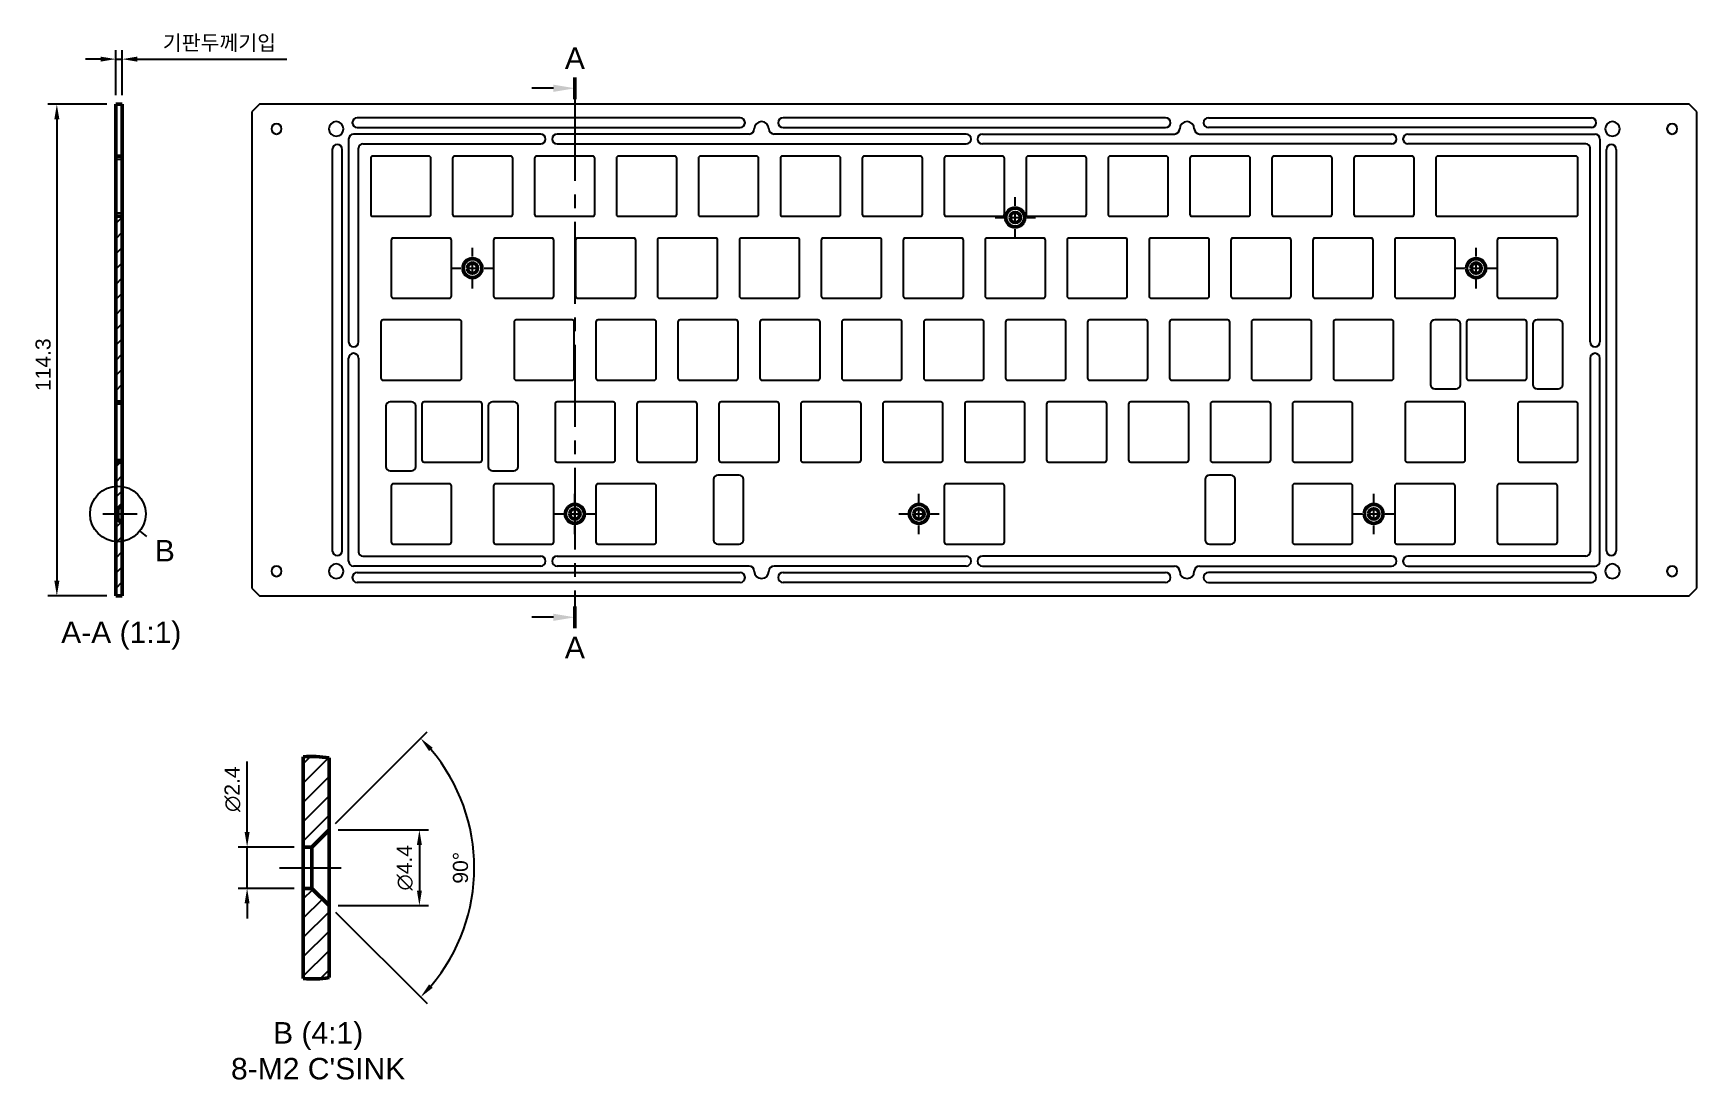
# Model space of a CAD drawing. Extents: x 21 to 408, y 54 to 297.
import ezdxf

# ---------------------------------------------------------------- set-up
doc = ezdxf.new("R2010")
doc.units = 0
doc.header["$MEASUREMENT"] = 0
doc.linetypes.add('CENTER2', pattern=[28.575, 19.05, -3.175, 3.175, -3.175])
doc.layers.get('0').update_dxf_attribs({"linetype": 'CONTINUOUS'})
doc.layers.get('Defpoints').update_dxf_attribs({"linetype": 'CONTINUOUS'})
for name, color, linetype, lineweight in [('Detail Boundary', 7, 'CONTINUOUS', 25), ('FD_Dimensions', 7, 'CONTINUOUS', 25), ('Hatching', 7, 'CONTINUOUS', 25), ('Section Lines', 7, 'CENTER2', 25), ('Smart Centers', 7, 'CENTER2', 25), ('View Labels', 7, 'CONTINUOUS', 25), ('Visible', 7, 'CONTINUOUS', 50), ('Visible Narrow', 7, 'CONTINUOUS', 25)]:
    doc.layers.add(name, color=color, linetype=linetype, lineweight=lineweight)
doc.styles.get("Standard").update_dxf_attribs({"font": 'ARIAL.TTF'})
doc.dimstyles.new('Dim-ISO-25', dxfattribs={"dimtxt": 3.5, "dimasz": 3.5, "dimexe": 2.1, "dimexo": 2.1, "dimgap": 1.4, "dimtad": 1, "dimdsep": 46, "dimtxsty": 'Standard', "dimcen": 0, "dimazin": 2, "dimtp": 0.1, "dimtm": 0.1, "dimtfac": 0.714286, "dimtmove": 0, "dimatfit": 3, "dimfxl": 1, "dimarcsym": 0})

# ---------------------------------------------------------------- blocks, each defined once
blk = doc.blocks.new('*U2')
at = {"layer": 'Smart Centers', "color": 0, "ltscale": 0.75, "transparency": 16777216}
for p, q in [((0, 2.68), (0, 4.7)), ((-4.7, 0), (-2.68, 0)), ((2.68, 0), (4.7, 0)), ((0, -4.7), (0, -2.68))]:
    blk.add_line(p, q, dxfattribs=at)
at = {"layer": 'Smart Centers', "color": 0, "linetype": 'Continuous', "ltscale": 0.75, "transparency": 16777216}
for p, q in [((-0.89, 0), (0.89, 0)), ((0, -0.89), (0, 0.89))]:
    blk.add_line(p, q, dxfattribs=at)
blk = doc.blocks.new('*U5')
at = {"layer": 'Smart Centers', "color": 0, "ltscale": 0.75, "transparency": 16777216}
blk.add_line((-4, 0), (4, 0), dxfattribs=at)
blk = doc.blocks.new('*D9')
at = {"layer": 'Defpoints', "color": 0, "transparency": 16777216}
for p in [(42.09, 290.95), (40.59, 280.45), (42.09, 280.45)]:
    blk.add_point(p, dxfattribs=at)
at = {"layer": 'FD_Dimensions', "color": 0, "lineweight": -2, "transparency": 16777216}
for p, q in [((37.09, 290.95), (33.59, 290.95)), ((40.59, 282.55), (40.59, 293.05)), ((40.59, 290.95), (42.09, 290.95)), ((42.09, 282.55), (42.09, 293.05)), ((45.59, 290.95), (80.34, 290.95))]:
    blk.add_line(p, q, dxfattribs=at)
at = {"layer": 'FD_Dimensions', "color": 0, "transparency": 16777216}
for points in [[(37.09, 291.53), (37.09, 290.37), (40.59, 290.95)], [(45.59, 291.53), (45.59, 290.37), (42.09, 290.95)]]:
    blk.add_solid(points, dxfattribs=at)
at = {"layer": 'FD_Dimensions', "color": 0, "transparency": 16777216, "insert": (64.71, 294.58), "char_height": 3.5, "attachment_point": 5}
blk.add_mtext('{\\fArial Unicode MS|b0|i0|c129|p0;기판두께기입}', dxfattribs=at)
blk = doc.blocks.new('*D10')
at = {"layer": 'Defpoints', "color": 0, "transparency": 16777216}
for p in [(40.59, 280.45), (26.9, 166.15), (40.59, 166.15)]:
    blk.add_point(p, dxfattribs=at)
at = {"layer": 'FD_Dimensions', "color": 0, "lineweight": -2, "transparency": 16777216}
for p, q in [((38.49, 280.45), (24.8, 280.45)), ((26.9, 276.95), (26.9, 169.65)), ((38.49, 166.15), (24.8, 166.15))]:
    blk.add_line(p, q, dxfattribs=at)
at = {"layer": 'FD_Dimensions', "color": 0, "transparency": 16777216}
for points in [[(26.32, 276.95), (27.49, 276.95), (26.9, 280.45)], [(26.32, 169.65), (27.49, 169.65), (26.9, 166.15)]]:
    blk.add_solid(points, dxfattribs=at)
at = {"layer": 'FD_Dimensions', "color": 0, "transparency": 16777216, "insert": (23.72, 219.9), "char_height": 3.5, "attachment_point": 5, "rotation": 90}
blk.add_mtext('114.3', dxfattribs=at)
blk = doc.blocks.new('*U11')
at = {"layer": 'Smart Centers', "color": 0, "ltscale": 0.75, "transparency": 16777216}
blk.add_line((-9.5, 0), (6.74, 0), dxfattribs=at)
blk = doc.blocks.new('*D16')
at = {"layer": 'Defpoints', "color": 0, "transparency": 16777216}
for p in [(71.14, 107.73), (84.2, 107.73), (84.2, 98.13)]:
    blk.add_point(p, dxfattribs=at)
at = {"layer": 'FD_Dimensions', "color": 0, "lineweight": -2, "transparency": 16777216}
for p, q in [((71.14, 111.23), (71.14, 127.65)), ((82.1, 107.73), (69.04, 107.73)), ((71.14, 98.13), (71.14, 107.73)), ((82.1, 98.13), (69.04, 98.13)), ((71.14, 94.63), (71.14, 91.13))]:
    blk.add_line(p, q, dxfattribs=at)
at = {"layer": 'FD_Dimensions', "color": 0, "transparency": 16777216}
for points in [[(70.56, 111.23), (71.72, 111.23), (71.14, 107.73)], [(70.56, 94.63), (71.72, 94.63), (71.14, 98.13)]]:
    blk.add_solid(points, dxfattribs=at)
at = {"layer": 'FD_Dimensions', "color": 0, "transparency": 16777216, "insert": (67.75, 121.19), "char_height": 3.5, "attachment_point": 5, "rotation": 90}
blk.add_mtext('∅2.4', dxfattribs=at)
blk = doc.blocks.new('*D17')
at = {"layer": 'Defpoints', "color": 0, "transparency": 16777216}
for p in [(90.2, 111.73), (90.2, 94.13), (111.2, 94.13)]:
    blk.add_point(p, dxfattribs=at)
at = {"layer": 'FD_Dimensions', "color": 0, "lineweight": -2, "transparency": 16777216}
for p, q in [((92.3, 111.73), (113.3, 111.73)), ((111.2, 108.23), (111.2, 97.63)), ((92.3, 94.13), (113.3, 94.13))]:
    blk.add_line(p, q, dxfattribs=at)
at = {"layer": 'FD_Dimensions', "color": 0, "transparency": 16777216}
for points in [[(110.62, 108.23), (111.78, 108.23), (111.2, 111.73)], [(110.62, 97.63), (111.78, 97.63), (111.2, 94.13)]]:
    blk.add_solid(points, dxfattribs=at)
at = {"layer": 'FD_Dimensions', "color": 0, "transparency": 16777216, "insert": (107.81, 102.93), "char_height": 3.5, "attachment_point": 5, "rotation": 90}
blk.add_mtext('∅4.4', dxfattribs=at)
blk = doc.blocks.new('*D18')
at = {"layer": 'Defpoints', "color": 0, "transparency": 16777216}
for p in [(90.2, 111.73), (86.2, 107.73), (86.2, 98.13), (90.2, 94.13), (122.51, 91.91)]:
    blk.add_point(p, dxfattribs=at)
at = {"layer": 'FD_Dimensions', "color": 0, "lineweight": -2, "transparency": 16777216}
for p, q in [((91.69, 113.21), (112.98, 134.51)), ((91.69, 92.64), (112.98, 71.35))]:
    blk.add_line(p, q, dxfattribs=at)
blk.add_arc((81.4, 102.93), 42.56, 319.7135, 40.2865, dxfattribs=at)
at = {"layer": 'FD_Dimensions', "color": 0, "transparency": 16777216}
for points in [[(113.44, 130.05), (114.29, 130.84), (111.49, 133.02)], [(114.29, 75.02), (113.44, 75.81), (111.49, 72.84)]]:
    blk.add_solid(points, dxfattribs=at)
at = {"layer": 'FD_Dimensions', "color": 0, "transparency": 16777216, "insert": (120.77, 102.93), "char_height": 3.5, "attachment_point": 5, "rotation": 90}
blk.add_mtext('90°', dxfattribs=at)

msp = doc.modelspace()

# ---------------------------------------------------------------- hatches: boundary and pattern name
at = {"linetype": 'Continuous'}
h = msp.add_hatch(dxfattribs=at)
h.set_pattern_fill('ANSI31', color=256, scale=20)
h.paths.add_polyline_path([(42.094, 254.402), (40.594, 254.402), (40.594, 244.701), (40.594, 240.701), (40.594, 211.252), (42.094, 211.252), (42.094, 240.701), (42.094, 244.701)])
h = msp.add_hatch(dxfattribs=at)
h.set_pattern_fill('ANSI31', color=256, scale=20)
h.paths.add_polyline_path([(42.094, 197.252), (40.594, 197.252), (40.594, 191.647, -0.0582329), (42.094, 191.589)])
h.paths.add_polyline_path([(42.094, 191.589, 0.0582329), (40.594, 191.647), (40.594, 186.4), (41.094, 186.4), (42.094, 187.4)])
h.paths.add_polyline_path([(42.094, 183), (41.094, 184), (40.594, 184), (40.594, 178.753, 0.0582329), (42.094, 178.812)])
h.paths.add_polyline_path([(42.094, 178.812, -0.0582329), (40.594, 178.753), (40.594, 166.178), (42.094, 166.178)])
at = {"layer": 'Hatching'}
h = msp.add_hatch(dxfattribs=at)
h.set_pattern_fill('ANSI31', color=256, style=0)
h.set_pattern_definition([(45, (3.5572, 24.0045), (-2.245064, 2.245064), [])])
edge = h.paths.add_edge_path(flags=0)
edge.add_line((84.201, 107.729), (86.201, 107.729))
edge.add_line((86.201, 107.729), (90.201, 111.729))
edge.add_line((90.201, 111.729), (90.201, 128.483))
edge.add_ellipse((86.201, 102.929), major_axis=(2, -25.788), ratio=1, start_angle=166.66906, end_angle=180)
edge.add_line((84.201, 128.717), (84.201, 107.729))
edge = h.paths.add_edge_path(flags=0)
edge.add_line((86.201, 98.129), (84.201, 98.129))
edge.add_line((84.201, 98.129), (84.201, 77.14))
edge.add_ellipse((86.201, 102.929), major_axis=(-4, 25.554), ratio=1, start_angle=166.66906, end_angle=180)
edge.add_line((90.201, 77.374), (90.201, 94.129))
edge.add_line((90.201, 94.129), (86.201, 98.129))

# ---------------------------------------------------------------- linework, layer by layer
at = {"color": 0}
for p, q in [((74, 280.452), (72.25, 278.702)), ((72.25, 278.702), (72.25, 167.902)), ((406.45, 280.452), (74, 280.452)), ((408.2, 278.702), (406.45, 280.452)), ((408.2, 167.902), (408.2, 278.702)), ((185.767, 277.327), (96.75, 277.327)), ((96.75, 275.027), (185.767, 275.027)), ((284.683, 277.327), (195.767, 277.327)), ((195.767, 275.027), (284.683, 275.027)), ((294.683, 277.327), (383.7, 277.327)), ((383.7, 275.027), (294.683, 275.027)), ((94.75, 272.377), (94.75, 225.202)), ((139.408, 273.527), (95.9, 273.527)), ((98.05, 271.227), (139.408, 271.227)), ((187.867, 273.527), (143.208, 273.527)), ((143.208, 271.227), (238.325, 271.227)), ((238.325, 273.527), (193.667, 273.527)), ((242.125, 273.527), (286.783, 273.527)), ((337.242, 271.227), (242.125, 271.227)), ((292.583, 273.527), (337.242, 273.527)), ((341.042, 273.527), (384.55, 273.527)), ((382.4, 271.227), (341.042, 271.227)), ((385.7, 272.377), (385.7, 225.202)), ((90.95, 269.952), (90.95, 176.652)), ((93.25, 176.652), (93.25, 269.952)), ((97.05, 225.202), (97.05, 270.227)), ((99.875, 267.902), (99.875, 254.902)), ((113.375, 268.402), (100.375, 268.402)), ((113.875, 254.902), (113.875, 267.902)), ((118.925, 267.902), (118.925, 254.902)), ((132.425, 268.402), (119.425, 268.402)), ((132.925, 254.902), (132.925, 267.902)), ((137.975, 267.902), (137.975, 254.902)), ((151.475, 268.402), (138.475, 268.402)), ((151.975, 254.902), (151.975, 267.902)), ((157.025, 267.902), (157.025, 254.902)), ((170.525, 268.402), (157.525, 268.402)), ((171.025, 254.902), (171.025, 267.902)), ((176.075, 267.902), (176.075, 254.902)), ((189.575, 268.402), (176.575, 268.402)), ((190.075, 254.902), (190.075, 267.902)), ((195.125, 267.902), (195.125, 254.902)), ((208.625, 268.402), (195.625, 268.402)), ((209.125, 254.902), (209.125, 267.902)), ((214.175, 267.902), (214.175, 254.902)), ((227.675, 268.402), (214.675, 268.402)), ((228.175, 254.902), (228.175, 267.902)), ((233.225, 267.902), (233.225, 254.902)), ((246.725, 268.402), (233.725, 268.402)), ((247.225, 254.902), (247.225, 267.902)), ((252.275, 267.902), (252.275, 254.902)), ((265.775, 268.402), (252.775, 268.402)), ((266.275, 254.902), (266.275, 267.902)), ((271.325, 267.902), (271.325, 254.902)), ((284.825, 268.402), (271.825, 268.402)), ((285.325, 254.902), (285.325, 267.902)), ((290.375, 267.902), (290.375, 254.902)), ((303.875, 268.402), (290.875, 268.402)), ((304.375, 254.902), (304.375, 267.902)), ((309.425, 267.902), (309.425, 254.902)), ((322.925, 268.402), (309.925, 268.402)), ((323.425, 254.902), (323.425, 267.902)), ((328.475, 267.902), (328.475, 254.902)), ((341.975, 268.402), (328.975, 268.402)), ((342.475, 254.902), (342.475, 267.902)), ((347.525, 267.902), (347.525, 254.902)), ((380.075, 268.402), (348.025, 268.402)), ((380.575, 254.902), (380.575, 267.902)), ((383.4, 225.202), (383.4, 270.227)), ((387.2, 176.652), (387.2, 269.952)), ((389.5, 269.952), (389.5, 176.652)), ((100.375, 254.402), (113.375, 254.402)), ((119.425, 254.402), (132.425, 254.402)), ((138.475, 254.402), (151.475, 254.402)), ((157.525, 254.402), (170.525, 254.402)), ((176.575, 254.402), (189.575, 254.402)), ((195.625, 254.402), (208.625, 254.402)), ((214.675, 254.402), (227.675, 254.402)), ((233.725, 254.402), (246.725, 254.402)), ((252.775, 254.402), (265.775, 254.402)), ((271.825, 254.402), (284.825, 254.402)), ((290.875, 254.402), (303.875, 254.402)), ((309.925, 254.402), (322.925, 254.402)), ((328.975, 254.402), (341.975, 254.402)), ((348.025, 254.402), (380.075, 254.402)), ((104.637, 248.852), (104.637, 235.852)), ((118.137, 249.352), (105.137, 249.352)), ((118.637, 235.852), (118.637, 248.852)), ((128.45, 248.852), (128.45, 235.852)), ((141.95, 249.352), (128.95, 249.352)), ((142.45, 235.852), (142.45, 248.852)), ((147.5, 248.852), (147.5, 235.852)), ((161, 249.352), (148, 249.352)), ((161.5, 235.852), (161.5, 248.852)), ((166.55, 248.852), (166.55, 235.852)), ((180.05, 249.352), (167.05, 249.352)), ((180.55, 235.852), (180.55, 248.852)), ((185.6, 248.852), (185.6, 235.852)), ((199.1, 249.352), (186.1, 249.352)), ((199.6, 235.852), (199.6, 248.852)), ((204.65, 248.852), (204.65, 235.852)), ((218.15, 249.352), (205.15, 249.352)), ((218.65, 235.852), (218.65, 248.852)), ((223.7, 248.852), (223.7, 235.852)), ((237.2, 249.352), (224.2, 249.352)), ((237.7, 235.852), (237.7, 248.852)), ((242.75, 248.852), (242.75, 235.852)), ((256.25, 249.352), (243.25, 249.352)), ((256.75, 235.852), (256.75, 248.852)), ((261.8, 248.852), (261.8, 235.852)), ((275.3, 249.352), (262.3, 249.352)), ((275.8, 235.852), (275.8, 248.852)), ((280.85, 248.852), (280.85, 235.852)), ((294.35, 249.352), (281.35, 249.352)), ((294.85, 235.852), (294.85, 248.852)), ((299.9, 248.852), (299.9, 235.852)), ((313.4, 249.352), (300.4, 249.352)), ((313.9, 235.852), (313.9, 248.852)), ((318.95, 248.852), (318.95, 235.852)), ((332.45, 249.352), (319.45, 249.352)), ((332.95, 235.852), (332.95, 248.852)), ((338, 248.852), (338, 235.852)), ((351.5, 249.352), (338.5, 249.352)), ((352, 235.852), (352, 248.852)), ((361.812, 248.852), (361.812, 235.852)), ((375.312, 249.352), (362.312, 249.352)), ((375.812, 235.852), (375.812, 248.852)), ((105.137, 235.352), (118.137, 235.352)), ((128.95, 235.352), (141.95, 235.352)), ((148, 235.352), (161, 235.352)), ((167.05, 235.352), (180.05, 235.352)), ((186.1, 235.352), (199.1, 235.352)), ((205.15, 235.352), (218.15, 235.352)), ((224.2, 235.352), (237.2, 235.352)), ((243.25, 235.352), (256.25, 235.352)), ((262.3, 235.352), (275.3, 235.352)), ((281.35, 235.352), (294.35, 235.352)), ((300.4, 235.352), (313.4, 235.352)), ((319.45, 235.352), (332.45, 235.352)), ((338.5, 235.352), (351.5, 235.352)), ((362.312, 235.352), (375.312, 235.352)), ((102.256, 229.802), (102.256, 216.802)), ((120.519, 230.302), (102.756, 230.302)), ((121.019, 216.802), (121.019, 229.802)), ((133.212, 229.802), (133.212, 216.802)), ((146.712, 230.302), (133.712, 230.302)), ((147.212, 216.802), (147.212, 229.802)), ((152.262, 229.802), (152.262, 216.802)), ((165.762, 230.302), (152.762, 230.302)), ((166.262, 216.802), (166.262, 229.802)), ((171.312, 229.802), (171.312, 216.802)), ((184.812, 230.302), (171.812, 230.302)), ((185.312, 216.802), (185.312, 229.802)), ((190.362, 229.802), (190.362, 216.802)), ((203.862, 230.302), (190.862, 230.302)), ((204.362, 216.802), (204.362, 229.802)), ((209.412, 229.802), (209.412, 216.802)), ((222.912, 230.302), (209.912, 230.302)), ((223.412, 216.802), (223.412, 229.802)), ((228.462, 229.802), (228.462, 216.802)), ((241.962, 230.302), (228.962, 230.302)), ((242.462, 216.802), (242.462, 229.802)), ((247.512, 229.802), (247.512, 216.802)), ((261.012, 230.302), (248.012, 230.302)), ((261.512, 216.802), (261.512, 229.802)), ((266.562, 229.802), (266.562, 216.802)), ((280.062, 230.302), (267.062, 230.302)), ((280.562, 216.802), (280.562, 229.802)), ((285.612, 229.802), (285.612, 216.802)), ((299.112, 230.302), (286.112, 230.302)), ((299.612, 216.802), (299.612, 229.802)), ((304.662, 229.802), (304.662, 216.802)), ((318.162, 230.302), (305.162, 230.302)), ((318.662, 216.802), (318.662, 229.802)), ((323.712, 229.802), (323.712, 216.802)), ((337.212, 230.302), (324.212, 230.302)), ((337.712, 216.802), (337.712, 229.802)), ((346.269, 229.302), (346.269, 215.302)), ((352.269, 230.302), (347.269, 230.302)), ((353.269, 215.302), (353.269, 229.302)), ((354.669, 229.802), (354.669, 216.802)), ((368.169, 230.302), (355.169, 230.302)), ((368.669, 216.802), (368.669, 229.802)), ((370.069, 229.302), (370.069, 215.302)), ((376.069, 230.302), (371.069, 230.302)), ((377.069, 215.302), (377.069, 229.302)), ((94.75, 174.227), (94.75, 221.402)), ((97.05, 221.402), (97.05, 176.377)), ((383.4, 221.402), (383.4, 176.377)), ((385.7, 174.227), (385.7, 221.402)), ((102.756, 216.302), (120.519, 216.302)), ((133.712, 216.302), (146.712, 216.302)), ((152.762, 216.302), (165.762, 216.302)), ((171.812, 216.302), (184.812, 216.302)), ((190.862, 216.302), (203.862, 216.302)), ((209.912, 216.302), (222.912, 216.302)), ((228.962, 216.302), (241.962, 216.302)), ((248.012, 216.302), (261.012, 216.302)), ((267.062, 216.302), (280.062, 216.302)), ((286.112, 216.302), (299.112, 216.302)), ((305.162, 216.302), (318.162, 216.302)), ((324.212, 216.302), (337.212, 216.302)), ((347.269, 214.302), (352.269, 214.302)), ((355.169, 216.302), (368.169, 216.302)), ((371.069, 214.302), (376.069, 214.302)), ((103.381, 210.252), (103.381, 196.252)), ((109.381, 211.252), (104.381, 211.252)), ((110.381, 196.252), (110.381, 210.252)), ((111.781, 210.752), (111.781, 197.752)), ((125.281, 211.252), (112.281, 211.252)), ((125.781, 197.752), (125.781, 210.752)), ((127.181, 210.252), (127.181, 196.252)), ((133.181, 211.252), (128.181, 211.252)), ((134.181, 196.252), (134.181, 210.252)), ((142.737, 210.752), (142.737, 197.752)), ((156.237, 211.252), (143.237, 211.252)), ((156.737, 197.752), (156.737, 210.752)), ((161.787, 210.752), (161.787, 197.752)), ((175.287, 211.252), (162.287, 211.252)), ((175.787, 197.752), (175.787, 210.752)), ((180.837, 210.752), (180.837, 197.752)), ((194.337, 211.252), (181.337, 211.252)), ((194.837, 197.752), (194.837, 210.752)), ((199.887, 210.752), (199.887, 197.752)), ((213.387, 211.252), (200.387, 211.252)), ((213.887, 197.752), (213.887, 210.752)), ((218.937, 210.752), (218.937, 197.752)), ((232.437, 211.252), (219.437, 211.252)), ((232.937, 197.752), (232.937, 210.752)), ((237.987, 210.752), (237.987, 197.752)), ((251.487, 211.252), (238.487, 211.252)), ((251.987, 197.752), (251.987, 210.752)), ((257.037, 210.752), (257.037, 197.752)), ((270.537, 211.252), (257.537, 211.252)), ((271.037, 197.752), (271.037, 210.752)), ((276.087, 210.752), (276.087, 197.752)), ((289.587, 211.252), (276.587, 211.252)), ((290.087, 197.752), (290.087, 210.752)), ((295.137, 210.752), (295.137, 197.752)), ((308.637, 211.252), (295.637, 211.252)), ((309.137, 197.752), (309.137, 210.752)), ((314.187, 210.752), (314.187, 197.752)), ((327.687, 211.252), (314.687, 211.252)), ((328.187, 197.752), (328.187, 210.752)), ((340.381, 210.752), (340.381, 197.752)), ((353.881, 211.252), (340.881, 211.252)), ((354.381, 197.752), (354.381, 210.752)), ((366.575, 210.752), (366.575, 197.752)), ((380.075, 211.252), (367.075, 211.252)), ((380.575, 197.752), (380.575, 210.752)), ((104.381, 195.252), (109.381, 195.252)), ((112.281, 197.252), (125.281, 197.252)), ((128.181, 195.252), (133.181, 195.252)), ((143.237, 197.252), (156.237, 197.252)), ((162.287, 197.252), (175.287, 197.252)), ((185.575, 194.202), (180.575, 194.202)), ((181.337, 197.252), (194.337, 197.252)), ((200.387, 197.252), (213.387, 197.252)), ((219.437, 197.252), (232.437, 197.252)), ((238.487, 197.252), (251.487, 197.252)), ((257.537, 197.252), (270.537, 197.252)), ((276.587, 197.252), (289.587, 197.252)), ((299.875, 194.202), (294.875, 194.202)), ((295.637, 197.252), (308.637, 197.252)), ((314.687, 197.252), (327.687, 197.252)), ((340.881, 197.252), (353.881, 197.252)), ((367.075, 197.252), (380.075, 197.252)), ((104.637, 191.702), (104.637, 178.702)), ((118.137, 192.202), (105.137, 192.202)), ((118.637, 178.702), (118.637, 191.702)), ((128.45, 191.702), (128.45, 178.702)), ((141.95, 192.202), (128.95, 192.202)), ((142.45, 178.702), (142.45, 191.702)), ((152.262, 191.702), (152.262, 178.702)), ((165.762, 192.202), (152.762, 192.202)), ((166.262, 178.702), (166.262, 191.702)), ((179.575, 193.202), (179.575, 179.202)), ((186.575, 179.202), (186.575, 193.202)), ((233.225, 191.702), (233.225, 178.702)), ((246.725, 192.202), (233.725, 192.202)), ((247.225, 178.702), (247.225, 191.702)), ((293.875, 193.202), (293.875, 179.202)), ((300.875, 179.202), (300.875, 193.202)), ((314.187, 191.702), (314.187, 178.702)), ((327.687, 192.202), (314.687, 192.202)), ((328.187, 178.702), (328.187, 191.702)), ((338, 191.702), (338, 178.702)), ((351.5, 192.202), (338.5, 192.202)), ((352, 178.702), (352, 191.702)), ((361.812, 191.702), (361.812, 178.702)), ((375.312, 192.202), (362.312, 192.202)), ((375.812, 178.702), (375.812, 191.702)), ((105.137, 178.202), (118.137, 178.202)), ((128.95, 178.202), (141.95, 178.202)), ((152.762, 178.202), (165.762, 178.202)), ((180.575, 178.202), (185.575, 178.202)), ((233.725, 178.202), (246.725, 178.202)), ((294.875, 178.202), (299.875, 178.202)), ((314.687, 178.202), (327.687, 178.202)), ((338.5, 178.202), (351.5, 178.202)), ((362.312, 178.202), (375.312, 178.202)), ((98.05, 175.377), (139.408, 175.377)), ((143.208, 175.377), (238.325, 175.377)), ((337.242, 175.377), (242.125, 175.377)), ((382.4, 175.377), (341.042, 175.377)), ((139.408, 173.077), (95.9, 173.077)), ((96.75, 171.577), (185.767, 171.577)), ((187.867, 173.077), (143.208, 173.077)), ((238.325, 173.077), (193.667, 173.077)), ((195.767, 171.577), (284.683, 171.577)), ((242.125, 173.077), (286.783, 173.077)), ((292.583, 173.077), (337.242, 173.077)), ((383.7, 171.577), (294.683, 171.577)), ((341.042, 173.077), (384.55, 173.077)), ((72.25, 167.902), (74, 166.152)), ((185.767, 169.277), (96.75, 169.277)), ((284.683, 169.277), (195.767, 169.277)), ((294.683, 169.277), (383.7, 169.277)), ((406.45, 166.152), (408.2, 167.902)), ((74, 166.152), (406.45, 166.152))]:
    msp.add_line(p, q, dxfattribs=at)
for centre, radius, start, end in [((77.975, 274.727), 1.2, 90, 270), ((77.975, 274.727), 1.2, 270, 90), ((91.85, 274.727), 1.7, 90, 270), ((91.85, 274.727), 1.7, 270, 90), ((96.75, 276.177), 1.15, 90, 270), ((185.767, 276.177), 1.15, 270, 90), ((187.867, 274.727), 1.2, 270, 0), ((190.767, 274.727), 1.7, 0, 180), ((193.667, 274.727), 1.2, 180, 270), ((195.767, 276.177), 1.15, 90, 270), ((284.683, 276.177), 1.15, 270, 90), ((286.783, 274.727), 1.2, 270, 0), ((289.683, 274.727), 1.7, 0, 180), ((292.583, 274.727), 1.2, 180, 270), ((294.683, 276.177), 1.15, 90, 270), ((383.7, 276.177), 1.15, 270, 90), ((388.6, 274.727), 1.7, 90, 270), ((388.6, 274.727), 1.7, 270, 90), ((402.475, 274.727), 1.2, 90, 270), ((402.475, 274.727), 1.2, 270, 90), ((92.1, 269.952), 1.15, 0, 180), ((95.9, 272.377), 1.15, 90, 180), ((98.05, 270.227), 1, 90, 180), ((139.408, 272.377), 1.15, 270, 90), ((143.208, 272.377), 1.15, 90, 270), ((238.325, 272.377), 1.15, 270, 90), ((242.125, 272.377), 1.15, 90, 270), ((337.242, 272.377), 1.15, 270, 90), ((341.042, 272.377), 1.15, 90, 270), ((382.4, 270.227), 1, 0, 90), ((384.55, 272.377), 1.15, 0, 90), ((388.35, 269.952), 1.15, 0, 180), ((100.375, 267.902), 0.5, 90, 180), ((113.375, 267.902), 0.5, 0, 90), ((119.425, 267.902), 0.5, 90, 180), ((132.425, 267.902), 0.5, 0, 90), ((138.475, 267.902), 0.5, 90, 180), ((151.475, 267.902), 0.5, 0, 90), ((157.525, 267.902), 0.5, 90, 180), ((170.525, 267.902), 0.5, 0, 90), ((176.575, 267.902), 0.5, 90, 180), ((189.575, 267.902), 0.5, 0, 90), ((195.625, 267.902), 0.5, 90, 180), ((208.625, 267.902), 0.5, 0, 90), ((214.675, 267.902), 0.5, 90, 180), ((227.675, 267.902), 0.5, 0, 90), ((233.725, 267.902), 0.5, 90, 180), ((246.725, 267.902), 0.5, 0, 90), ((252.775, 267.902), 0.5, 90, 180), ((265.775, 267.902), 0.5, 0, 90), ((271.825, 267.902), 0.5, 90, 180), ((284.825, 267.902), 0.5, 0, 90), ((290.875, 267.902), 0.5, 90, 180), ((303.875, 267.902), 0.5, 0, 90), ((309.925, 267.902), 0.5, 90, 180), ((322.925, 267.902), 0.5, 0, 90), ((328.975, 267.902), 0.5, 90, 180), ((341.975, 267.902), 0.5, 0, 90), ((348.025, 267.902), 0.5, 90, 180), ((380.075, 267.902), 0.5, 0, 90), ((100.375, 254.902), 0.5, 180, 270), ((113.375, 254.902), 0.5, 270, 0), ((119.425, 254.902), 0.5, 180, 270), ((132.425, 254.902), 0.5, 270, 0), ((138.475, 254.902), 0.5, 180, 270), ((151.475, 254.902), 0.5, 270, 0), ((157.525, 254.902), 0.5, 180, 270), ((170.525, 254.902), 0.5, 270, 0), ((176.575, 254.902), 0.5, 180, 270), ((189.575, 254.902), 0.5, 270, 0), ((195.625, 254.902), 0.5, 180, 270), ((208.625, 254.902), 0.5, 270, 0), ((214.675, 254.902), 0.5, 180, 270), ((227.675, 254.902), 0.5, 270, 0), ((233.725, 254.902), 0.5, 180, 270), ((246.725, 254.902), 0.5, 270, 0), ((252.775, 254.902), 0.5, 180, 270), ((265.775, 254.902), 0.5, 270, 0), ((271.825, 254.902), 0.5, 180, 270), ((284.825, 254.902), 0.5, 270, 0), ((290.875, 254.902), 0.5, 180, 270), ((303.875, 254.902), 0.5, 270, 0), ((309.925, 254.902), 0.5, 180, 270), ((322.925, 254.902), 0.5, 270, 0), ((328.975, 254.902), 0.5, 180, 270), ((341.975, 254.902), 0.5, 270, 0), ((348.025, 254.902), 0.5, 180, 270), ((380.075, 254.902), 0.5, 270, 0), ((105.137, 248.852), 0.5, 90, 180), ((118.137, 248.852), 0.5, 0, 90), ((128.95, 248.852), 0.5, 90, 180), ((141.95, 248.852), 0.5, 0, 90), ((148, 248.852), 0.5, 90, 180), ((161, 248.852), 0.5, 0, 90), ((167.05, 248.852), 0.5, 90, 180), ((180.05, 248.852), 0.5, 0, 90), ((186.1, 248.852), 0.5, 90, 180), ((199.1, 248.852), 0.5, 0, 90), ((205.15, 248.852), 0.5, 90, 180), ((218.15, 248.852), 0.5, 0, 90), ((224.2, 248.852), 0.5, 90, 180), ((237.2, 248.852), 0.5, 0, 90), ((243.25, 248.852), 0.5, 90, 180), ((256.25, 248.852), 0.5, 0, 90), ((262.3, 248.852), 0.5, 90, 180), ((275.3, 248.852), 0.5, 0, 90), ((281.35, 248.852), 0.5, 90, 180), ((294.35, 248.852), 0.5, 0, 90), ((300.4, 248.852), 0.5, 90, 180), ((313.4, 248.852), 0.5, 0, 90), ((319.45, 248.852), 0.5, 90, 180), ((332.45, 248.852), 0.5, 0, 90), ((338.5, 248.852), 0.5, 90, 180), ((351.5, 248.852), 0.5, 0, 90), ((362.312, 248.852), 0.5, 90, 180), ((375.312, 248.852), 0.5, 0, 90), ((105.137, 235.852), 0.5, 180, 270), ((118.137, 235.852), 0.5, 270, 0), ((128.95, 235.852), 0.5, 180, 270), ((141.95, 235.852), 0.5, 270, 0), ((148, 235.852), 0.5, 180, 270), ((161, 235.852), 0.5, 270, 0), ((167.05, 235.852), 0.5, 180, 270), ((180.05, 235.852), 0.5, 270, 0), ((186.1, 235.852), 0.5, 180, 270), ((199.1, 235.852), 0.5, 270, 0), ((205.15, 235.852), 0.5, 180, 270), ((218.15, 235.852), 0.5, 270, 0), ((224.2, 235.852), 0.5, 180, 270), ((237.2, 235.852), 0.5, 270, 0), ((243.25, 235.852), 0.5, 180, 270), ((256.25, 235.852), 0.5, 270, 0), ((262.3, 235.852), 0.5, 180, 270), ((275.3, 235.852), 0.5, 270, 0), ((281.35, 235.852), 0.5, 180, 270), ((294.35, 235.852), 0.5, 270, 0), ((300.4, 235.852), 0.5, 180, 270), ((313.4, 235.852), 0.5, 270, 0), ((319.45, 235.852), 0.5, 180, 270), ((332.45, 235.852), 0.5, 270, 0), ((338.5, 235.852), 0.5, 180, 270), ((351.5, 235.852), 0.5, 270, 0), ((362.312, 235.852), 0.5, 180, 270), ((375.312, 235.852), 0.5, 270, 0), ((102.756, 229.802), 0.5, 90, 180), ((120.519, 229.802), 0.5, 0, 90), ((133.712, 229.802), 0.5, 90, 180), ((146.712, 229.802), 0.5, 0, 90), ((152.762, 229.802), 0.5, 90, 180), ((165.762, 229.802), 0.5, 0, 90), ((171.812, 229.802), 0.5, 90, 180), ((184.812, 229.802), 0.5, 0, 90), ((190.862, 229.802), 0.5, 90, 180), ((203.862, 229.802), 0.5, 0, 90), ((209.912, 229.802), 0.5, 90, 180), ((222.912, 229.802), 0.5, 0, 90), ((228.962, 229.802), 0.5, 90, 180), ((241.962, 229.802), 0.5, 0, 90), ((248.012, 229.802), 0.5, 90, 180), ((261.012, 229.802), 0.5, 0, 90), ((267.062, 229.802), 0.5, 90, 180), ((280.062, 229.802), 0.5, 0, 90), ((286.112, 229.802), 0.5, 90, 180), ((299.112, 229.802), 0.5, 0, 90), ((305.162, 229.802), 0.5, 90, 180), ((318.162, 229.802), 0.5, 0, 90), ((324.212, 229.802), 0.5, 90, 180), ((337.212, 229.802), 0.5, 0, 90), ((347.269, 229.302), 1, 90, 180), ((352.269, 229.302), 1, 0, 90), ((355.169, 229.802), 0.5, 90, 180), ((368.169, 229.802), 0.5, 0, 90), ((371.069, 229.302), 1, 90, 180), ((376.069, 229.302), 1, 0, 90), ((95.9, 225.202), 1.15, 180, 270), ((95.9, 225.202), 1.15, 270, 0), ((384.55, 225.202), 1.15, 180, 270), ((384.55, 225.202), 1.15, 270, 0), ((95.9, 221.402), 1.15, 0, 180), ((384.55, 221.402), 1.15, 0, 180), ((102.756, 216.802), 0.5, 180, 270), ((120.519, 216.802), 0.5, 270, 0), ((133.712, 216.802), 0.5, 180, 270), ((146.712, 216.802), 0.5, 270, 0), ((152.762, 216.802), 0.5, 180, 270), ((165.762, 216.802), 0.5, 270, 0), ((171.812, 216.802), 0.5, 180, 270), ((184.812, 216.802), 0.5, 270, 0), ((190.862, 216.802), 0.5, 180, 270), ((203.862, 216.802), 0.5, 270, 0), ((209.912, 216.802), 0.5, 180, 270), ((222.912, 216.802), 0.5, 270, 0), ((228.962, 216.802), 0.5, 180, 270), ((241.962, 216.802), 0.5, 270, 0), ((248.012, 216.802), 0.5, 180, 270), ((261.012, 216.802), 0.5, 270, 0), ((267.062, 216.802), 0.5, 180, 270), ((280.062, 216.802), 0.5, 270, 0), ((286.112, 216.802), 0.5, 180, 270), ((299.112, 216.802), 0.5, 270, 0), ((305.162, 216.802), 0.5, 180, 270), ((318.162, 216.802), 0.5, 270, 0), ((324.212, 216.802), 0.5, 180, 270), ((337.212, 216.802), 0.5, 270, 0), ((355.169, 216.802), 0.5, 180, 270), ((368.169, 216.802), 0.5, 270, 0), ((347.269, 215.302), 1, 180, 270), ((352.269, 215.302), 1, 270, 0), ((371.069, 215.302), 1, 180, 270), ((376.069, 215.302), 1, 270, 0), ((104.381, 210.252), 1, 90, 180), ((109.381, 210.252), 1, 0, 90), ((112.281, 210.752), 0.5, 90, 180), ((125.281, 210.752), 0.5, 0, 90), ((128.181, 210.252), 1, 90, 180), ((133.181, 210.252), 1, 0, 90), ((143.237, 210.752), 0.5, 90, 180), ((156.237, 210.752), 0.5, 0, 90), ((162.287, 210.752), 0.5, 90, 180), ((175.287, 210.752), 0.5, 0, 90), ((181.337, 210.752), 0.5, 90, 180), ((194.337, 210.752), 0.5, 0, 90), ((200.387, 210.752), 0.5, 90, 180), ((213.387, 210.752), 0.5, 0, 90), ((219.437, 210.752), 0.5, 90, 180), ((232.437, 210.752), 0.5, 0, 90), ((238.487, 210.752), 0.5, 90, 180), ((251.487, 210.752), 0.5, 0, 90), ((257.537, 210.752), 0.5, 90, 180), ((270.537, 210.752), 0.5, 0, 90), ((276.587, 210.752), 0.5, 90, 180), ((289.587, 210.752), 0.5, 0, 90), ((295.637, 210.752), 0.5, 90, 180), ((308.637, 210.752), 0.5, 0, 90), ((314.687, 210.752), 0.5, 90, 180), ((327.687, 210.752), 0.5, 0, 90), ((340.881, 210.752), 0.5, 90, 180), ((353.881, 210.752), 0.5, 0, 90), ((367.075, 210.752), 0.5, 90, 180), ((380.075, 210.752), 0.5, 0, 90), ((112.281, 197.752), 0.5, 180, 270), ((125.281, 197.752), 0.5, 270, 0), ((143.237, 197.752), 0.5, 180, 270), ((156.237, 197.752), 0.5, 270, 0), ((162.287, 197.752), 0.5, 180, 270), ((175.287, 197.752), 0.5, 270, 0), ((181.337, 197.752), 0.5, 180, 270), ((194.337, 197.752), 0.5, 270, 0), ((200.387, 197.752), 0.5, 180, 270), ((213.387, 197.752), 0.5, 270, 0), ((219.437, 197.752), 0.5, 180, 270), ((232.437, 197.752), 0.5, 270, 0), ((238.487, 197.752), 0.5, 180, 270), ((251.487, 197.752), 0.5, 270, 0), ((257.537, 197.752), 0.5, 180, 270), ((270.537, 197.752), 0.5, 270, 0), ((276.587, 197.752), 0.5, 180, 270), ((289.587, 197.752), 0.5, 270, 0), ((295.637, 197.752), 0.5, 180, 270), ((308.637, 197.752), 0.5, 270, 0), ((314.687, 197.752), 0.5, 180, 270), ((327.687, 197.752), 0.5, 270, 0), ((340.881, 197.752), 0.5, 180, 270), ((353.881, 197.752), 0.5, 270, 0), ((367.075, 197.752), 0.5, 180, 270), ((380.075, 197.752), 0.5, 270, 0), ((104.381, 196.252), 1, 180, 270), ((109.381, 196.252), 1, 270, 0), ((128.181, 196.252), 1, 180, 270), ((133.181, 196.252), 1, 270, 0), ((180.575, 193.202), 1, 90, 180), ((185.575, 193.202), 1, 0, 90), ((294.875, 193.202), 1, 90, 180), ((299.875, 193.202), 1, 0, 90), ((105.137, 191.702), 0.5, 90, 180), ((118.137, 191.702), 0.5, 0, 90), ((128.95, 191.702), 0.5, 90, 180), ((141.95, 191.702), 0.5, 0, 90), ((152.762, 191.702), 0.5, 90, 180), ((165.762, 191.702), 0.5, 0, 90), ((233.725, 191.702), 0.5, 90, 180), ((246.725, 191.702), 0.5, 0, 90), ((314.687, 191.702), 0.5, 90, 180), ((327.687, 191.702), 0.5, 0, 90), ((338.5, 191.702), 0.5, 90, 180), ((351.5, 191.702), 0.5, 0, 90), ((362.312, 191.702), 0.5, 90, 180), ((375.312, 191.702), 0.5, 0, 90), ((105.137, 178.702), 0.5, 180, 270), ((118.137, 178.702), 0.5, 270, 0), ((128.95, 178.702), 0.5, 180, 270), ((141.95, 178.702), 0.5, 270, 0), ((152.762, 178.702), 0.5, 180, 270), ((165.762, 178.702), 0.5, 270, 0), ((180.575, 179.202), 1, 180, 270), ((185.575, 179.202), 1, 270, 0), ((233.725, 178.702), 0.5, 180, 270), ((246.725, 178.702), 0.5, 270, 0), ((294.875, 179.202), 1, 180, 270), ((299.875, 179.202), 1, 270, 0), ((314.687, 178.702), 0.5, 180, 270), ((327.687, 178.702), 0.5, 270, 0), ((338.5, 178.702), 0.5, 180, 270), ((351.5, 178.702), 0.5, 270, 0), ((362.312, 178.702), 0.5, 180, 270), ((375.312, 178.702), 0.5, 270, 0), ((92.1, 176.652), 1.15, 180, 270), ((92.1, 176.652), 1.15, 270, 0), ((95.9, 174.227), 1.15, 180, 270), ((98.05, 176.377), 1, 180, 270), ((139.408, 174.227), 1.15, 270, 90), ((143.208, 174.227), 1.15, 90, 270), ((238.325, 174.227), 1.15, 270, 90), ((242.125, 174.227), 1.15, 90, 270), ((337.242, 174.227), 1.15, 270, 90), ((341.042, 174.227), 1.15, 90, 270), ((382.4, 176.377), 1, 270, 0), ((384.55, 174.227), 1.15, 270, 0), ((388.35, 176.652), 1.15, 180, 270), ((388.35, 176.652), 1.15, 270, 0), ((77.975, 171.877), 1.2, 90, 270), ((77.975, 171.877), 1.2, 270, 90), ((91.85, 171.877), 1.7, 90, 270), ((91.85, 171.877), 1.7, 270, 90), ((96.75, 170.427), 1.15, 90, 270), ((185.767, 170.427), 1.15, 270, 90), ((187.867, 171.877), 1.2, 0, 90), ((190.767, 171.877), 1.7, 180, 270), ((190.767, 171.877), 1.7, 270, 360), ((193.667, 171.877), 1.2, 90, 180), ((195.767, 170.427), 1.15, 90, 270), ((284.683, 170.427), 1.15, 270, 90), ((286.783, 171.877), 1.2, 0, 90), ((289.683, 171.877), 1.7, 180, 270), ((289.683, 171.877), 1.7, 270, 360), ((292.583, 171.877), 1.2, 90, 180), ((294.683, 170.427), 1.15, 90, 270), ((383.7, 170.427), 1.15, 270, 90), ((388.6, 171.877), 1.7, 90, 270), ((388.6, 171.877), 1.7, 270, 90), ((402.475, 171.877), 1.2, 90, 270), ((402.475, 171.877), 1.2, 270, 90)]:
    msp.add_arc(centre, radius, start, end, dxfattribs=at)
at = {"layer": 'Detail Boundary'}
msp.add_line((46.184, 181.212), (47.761, 179.976), dxfattribs=at)
msp.add_circle((41.094, 185.2), 6.466, dxfattribs=at)
at = {"layer": 'Section Lines', "lineweight": 50}
for p, q in [((147.356, 286.674), (147.356, 281.674)), ((147.356, 158.66), (147.356, 163.66))]:
    msp.add_line(p, q, dxfattribs=at)
at = {"layer": 'Section Lines'}
for p, q in [((142.356, 284.174), (137.356, 284.174)), ((142.356, 161.16), (137.356, 161.16))]:
    msp.add_line(p, q, dxfattribs=at)
at = {"layer": 'Section Lines', "lineweight": 25}
msp.add_line((147.356, 281.674), (147.356, 163.66), dxfattribs=at)
at = {"layer": 'Section Lines'}
for points in [[(142.356, 285.007), (147.356, 284.174), (142.356, 283.341)], [(142.356, 161.993), (147.356, 161.16), (142.356, 160.327)]]:
    msp.add_solid(points, dxfattribs=at)
at = {"layer": 'Visible', "extrusion": (1, -2.22045e-16, 0)}
for p, q in [((40.594, 280.457), (40.594, 268.402)), ((42.094, 280.457), (40.594, 280.457)), ((42.094, 268.402), (42.094, 280.457)), ((40.594, 268.402), (42.094, 268.402)), ((40.594, 268.402), (40.594, 267.652)), ((40.594, 267.652), (40.594, 255.152)), ((42.094, 267.652), (42.094, 268.402)), ((42.094, 267.652), (42.094, 255.152)), ((40.594, 255.152), (40.594, 254.402)), ((42.094, 254.402), (40.594, 254.402)), ((40.594, 254.402), (40.594, 244.701)), ((42.094, 254.402), (42.094, 255.152)), ((42.094, 244.701), (42.094, 254.402)), ((40.594, 240.701), (40.594, 244.701)), ((42.094, 244.701), (42.094, 240.701)), ((40.594, 240.701), (40.594, 211.252)), ((42.094, 211.252), (42.094, 240.701)), ((40.594, 211.252), (42.094, 211.252)), ((40.594, 210.752), (40.594, 211.252)), ((40.594, 197.752), (40.594, 210.752)), ((42.094, 211.252), (42.094, 210.752)), ((42.094, 210.752), (42.094, 197.752)), ((40.594, 197.252), (40.594, 197.752)), ((42.094, 197.752), (42.094, 197.252)), ((42.094, 197.252), (40.594, 197.252)), ((40.594, 197.252), (40.594, 186.4)), ((42.094, 187.4), (42.094, 197.252)), ((40.594, 186.4), (41.094, 186.4)), ((40.594, 184), (40.594, 186.4)), ((41.094, 186.4), (42.094, 187.4)), ((41.094, 186.4), (41.094, 184)), ((42.094, 187.4), (42.094, 183)), ((40.594, 184), (40.594, 166.178)), ((41.094, 184), (40.594, 184)), ((42.094, 183), (41.094, 184)), ((42.094, 166.178), (42.094, 183)), ((40.594, 166.178), (42.094, 166.178)), ((84.201, 128.717), (84.201, 107.729)), ((90.201, 111.729), (90.201, 128.483)), ((86.201, 107.729), (90.201, 111.729)), ((90.201, 111.729), (90.201, 94.129)), ((84.201, 107.729), (86.201, 107.729)), ((84.201, 98.129), (84.201, 107.729)), ((86.201, 107.729), (86.201, 98.129)), ((86.201, 98.129), (84.201, 98.129)), ((84.201, 98.129), (84.201, 77.14)), ((90.201, 94.129), (86.201, 98.129)), ((90.201, 77.374), (90.201, 94.129))]:
    msp.add_line(p, q, dxfattribs=at)
at = {"layer": 'Visible', "extrusion": (0, 0, -1)}
for centre, radius in [((-249.75, 254.127), 2.2), ((-249.75, 254.127), 1.2), ((-123.544, 242.352), 2.2), ((-356.906, 242.352), 2.2), ((-123.544, 242.352), 1.2), ((-356.906, 242.352), 1.2), ((-147.356, 185.202), 2.2), ((-147.356, 185.202), 1.2), ((-227.35, 185.202), 2.2), ((-227.35, 185.202), 1.2), ((-333.094, 185.202), 2.2), ((-333.094, 185.202), 1.2)]:
    msp.add_circle(centre, radius, dxfattribs=at)
at = {"layer": 'Visible', "extrusion": (-1.41608e-32, -6.37748e-17, -1)}
for start, end in [(85.5653, 98.89624), (261.10376, 274.4347)]:
    msp.add_arc((-86.201, 102.929), 25.866, start, end, dxfattribs=at)
at = {"layer": 'Visible Narrow', "extrusion": (1, -2.22045e-16, 0)}
for p, q in [((40.594, 267.652), (42.094, 267.652)), ((42.094, 255.152), (40.594, 255.152)), ((42.094, 210.752), (40.594, 210.752)), ((42.094, 197.752), (40.594, 197.752))]:
    msp.add_line(p, q, dxfattribs=at)

# ---------------------------------------------------------------- block references
at = {"layer": 'Smart Centers', "ltscale": 0.75}
for name, p in [('*U2', (249.75, 254.127)), ('*U2', (123.544, 242.352)), ('*U2', (356.906, 242.352)), ('*U2', (147.356, 185.202)), ('*U2', (227.35, 185.202)), ('*U2', (333.094, 185.202)), ('*U5', (41.594, 185.2)), ('*U11', (88.201, 102.929))]:
    msp.add_blockref(name, p, dxfattribs=at)

# ---------------------------------------------------------------- texts
at = {"layer": 'Detail Boundary', "insert": (52.007, 176.649), "char_height": 5, "attachment_point": 5}
msp.add_mtext('B', dxfattribs=at)
at = {"layer": 'Section Lines', "char_height": 5, "attachment_point": 5}
for insert in [(147.356, 291.174), (147.356, 154.16)]:
    msp.add_mtext('A', dxfattribs=dict(at, insert=insert))
at = {"layer": 'View Labels', "char_height": 5, "attachment_point": 8}
for s, insert, width in [('A-A (1:1)', (41.876, 153.663), 30.21487), ("B (4:1)^J8-M2 C'SINK", (87.661, 53.639), 53.01025)]:
    msp.add_mtext(s, dxfattribs=dict(at, insert=insert, width=width))

# ---------------------------------------------------------------- dimensions: what is measured, and where the dimension line sits
at = {"layer": 'FD_Dimensions'}
for p1, p2, distance, text, override, picture, middle in [((40.592, 280.452), (42.092, 280.452), 10.5, '{\\fArial Unicode MS|b0|i0|c129|p0;기판두께기입}', {"dimgap": 1.4, "dimlfac": 1, "dimclrd": 0, "dimclre": 0, "dimtol": 1, "dimlim": 0, "dimtp": 0.05, "dimtm": -0.1}, '*D9', (64.714, 294.58)), ((84.201, 98.129), (84.201, 107.729), 13.06, '∅<>', {"dimlfac": 0.25, "dimclrd": 0, "dimclre": 0}, '*D16', (67.749, 121.188)), ((90.201, 111.729), (90.201, 94.129), 21, '∅<>', {"dimlfac": 0.25, "dimclrd": 0, "dimclre": 0}, '*D17', (107.809, 102.929))]:
    dim = msp.add_aligned_dim(p1=p1, p2=p2, distance=distance, text=text, dimstyle='Dim-ISO-25', override=override, dxfattribs=at)
    dim.commit()
    dim.dimension.update_dxf_attribs({"geometry": picture, "text_midpoint": middle})
dim = msp.add_linear_dim(base=(26.905, 166.152), p1=(40.592, 280.452), p2=(40.592, 166.152), angle=270, dimstyle='Dim-ISO-25', dxfattribs=at)
dim.commit()
dim.dimension.update_dxf_attribs({"geometry": '*D10', "text_midpoint": (26.905, 219.897), "dimtype": 161})
dim = msp.add_angular_dim_2l(base=(122.508, 91.914), line1=((90.201, 94.129), (86.201, 98.129)), line2=((86.201, 107.729), (90.201, 111.729)), dimstyle='Dim-ISO-25', override={"dimlfac": 0.25, "dimpost": '', "dimclrd": 0, "dimclre": 0}, dxfattribs=at)
dim.commit()
dim.dimension.update_dxf_attribs({"geometry": '*D18', "text_midpoint": (120.771, 102.929)})

doc.saveas('drawing.dxf')
